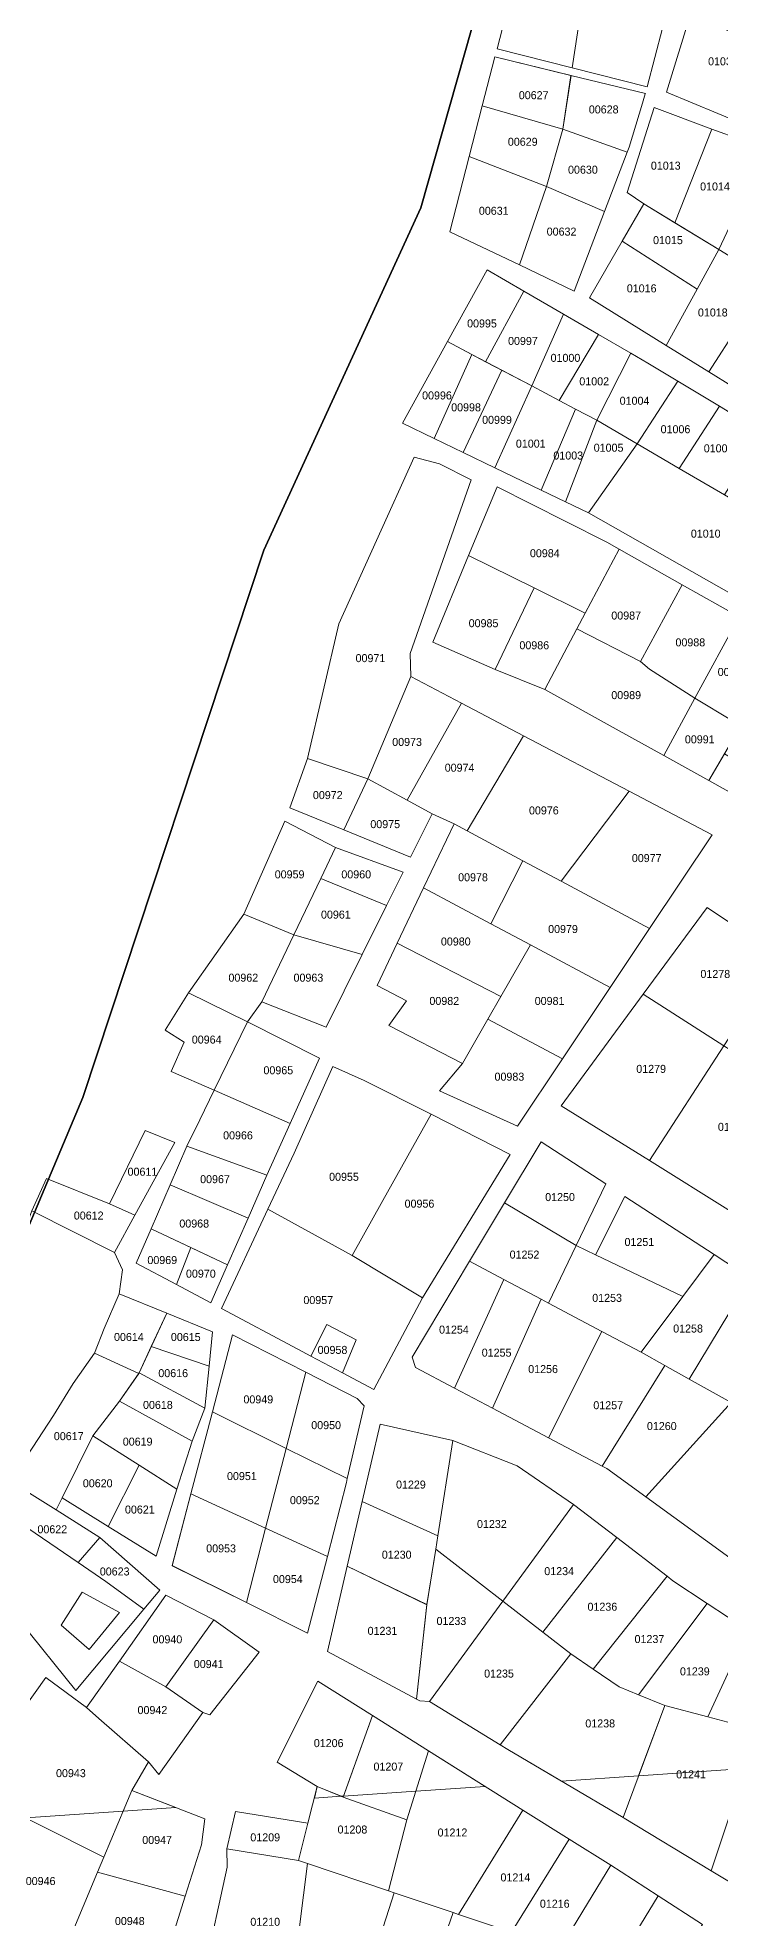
# Model space of a CAD drawing. Header units: metres. Extents: x 245225 to 248406, y 1633796 to 1637634.
# Drawn here: x 246742.2 to 246870.3, y 1636206.3 to 1636558.8 of the extents above; entities that cross this region are included whole.
import ezdxf
from ezdxf.enums import TextEntityAlignment as Align

# ---------------------------------------------------------------- set-up
doc = ezdxf.new("R2010")
doc.units = ezdxf.units.M
doc.header["$MEASUREMENT"] = 0
doc.layers.add('historique_numero_parcelle', color=7, linetype='Continuous')
doc.layers.add('limites_sections', color=7, linetype='Continuous')
doc.layers.add('LIMITES_PARCELLES', color=7, linetype='Continuous', lineweight=0, true_color=0xffffff)
doc.styles.add('Style-FANCY', font='FANCY.shx')

msp = doc.modelspace()

# ---------------------------------------------------------------- linework, layer by layer
at = {"layer": 'limites_parcelles', "flags": 128}
for points in [[(246859.439, 1636560.53), (246856.552, 1636549.56), (246842.49, 1636553.124), (246843.916, 1636562.528), (246845.1, 1636570.335), (246845.893, 1636574.463), (246862.562, 1636572.399), (246859.439, 1636560.53)], [(246842.49, 1636553.124), (246828.413, 1636556.691), (246832.558, 1636572.716), (246845.1, 1636570.335), (246843.916, 1636562.528), (246842.49, 1636553.124)], [(246856.223, 1636548.312), (246856.212, 1636548.269), (246855.667, 1636546.463), (246853.196, 1636538.267), (246852.823, 1636537.291), (246840.741, 1636541.589), (246842.274, 1636551.701), (246856.223, 1636548.312)], [(246868.701, 1636541.647), (246861.755, 1636524.093), (246855.954, 1636527.633), (246852.779, 1636529.75), (246857.853, 1636545.655), (246868.701, 1636541.647)], [(246861.755, 1636524.093), (246868.701, 1636541.647), (246874.263, 1636539.593), (246878.583, 1636537.27), (246870.031, 1636519.043), (246861.755, 1636524.093)], [(246889.609, 1636530.71), (246879.26, 1636513.41), (246870.031, 1636519.043), (246878.583, 1636537.27), (246884.106, 1636534.301), (246889.609, 1636530.71)], [(246879.26, 1636513.41), (246868.146, 1636496.13), (246860.104, 1636501.1), (246865.933, 1636511.636), (246870.031, 1636519.043), (246879.26, 1636513.41)], [(246853.47, 1636499.65), (246847.109, 1636487.077), (246843.138, 1636489.164), (246840.063, 1636490.781), (246847.442, 1636503.14), (246853.47, 1636499.65)], [(246847.109, 1636487.077), (246853.47, 1636499.65), (246856.688, 1636497.786), (246862.292, 1636494.402), (246854.664, 1636482.664), (246847.109, 1636487.077)], [(246840.063, 1636490.781), (246843.138, 1636489.164), (246836.69, 1636473.969), (246828.017, 1636478.147), (246834.908, 1636493.49), (246840.063, 1636490.781)], [(246862.581, 1636478.04), (246871.037, 1636473.1), (246880.04, 1636467.841), (246888.481, 1636462.911), (246879.682, 1636450.321), (246845.576, 1636469.687), (246854.664, 1636482.664), (246862.581, 1636478.04)], [(246812.238, 1636439.049), (246804.142, 1636419.84), (246792.871, 1636423.65), (246798.745, 1636448.891), (246812.873, 1636480.165), (246817.636, 1636478.895), (246823.574, 1636475.91), (246812.107, 1636443.364), (246812.238, 1636439.049)], [(246851.288, 1636462.923), (246844.954, 1636450.932), (246835.376, 1636455.644), (246823.067, 1636461.7), (246828.396, 1636474.569), (246841.325, 1636468.07), (246849.006, 1636464.21), (246851.288, 1636462.923)], [(246863.122, 1636456.248), (246855.301, 1636441.859), (246843.394, 1636447.98), (246844.954, 1636450.932), (246851.288, 1636462.923), (246863.122, 1636456.248)], [(246837.387, 1636436.608), (246828.064, 1636440.371), (246835.376, 1636455.644), (246844.954, 1636450.932), (246843.394, 1636447.98), (246837.387, 1636436.608)], [(246873.812, 1636450.219), (246865.487, 1636434.98), (246857.021, 1636440.404), (246855.301, 1636441.859), (246863.122, 1636456.248), (246873.812, 1636450.219)], [(246859.668, 1636424.266), (246850.747, 1636429.191), (246837.387, 1636436.608), (246843.394, 1636447.98), (246855.301, 1636441.859), (246857.021, 1636440.404), (246865.487, 1636434.98), (246859.668, 1636424.266)], [(246833.369, 1636427.949), (246822.826, 1636410.095), (246820.335, 1636411.426), (246816.207, 1636413.331), (246811.55, 1636415.843), (246821.715, 1636434.071), (246833.369, 1636427.949)], [(246868.149, 1636419.544), (246859.668, 1636424.266), (246865.487, 1636434.98), (246872.595, 1636430.73), (246874.123, 1636429.817), (246868.149, 1636419.544)], [(246853.171, 1636417.547), (246840.418, 1636400.698), (246833.253, 1636404.525), (246822.826, 1636410.095), (246833.369, 1636427.949), (246853.171, 1636417.547)], [(246812.175, 1636405.203), (246799.666, 1636410.299), (246804.142, 1636419.84), (246811.55, 1636415.843), (246816.207, 1636413.331), (246812.175, 1636405.203)], [(246798.11, 1636406.981), (246795.351, 1636401.209), (246790.284, 1636390.61), (246780.932, 1636394.491), (246788.585, 1636411.902), (246798.11, 1636406.981)], [(246822.826, 1636410.095), (246833.253, 1636404.525), (246827.254, 1636392.699), (246814.624, 1636399.441), (246820.335, 1636411.426), (246822.826, 1636410.095)], [(246840.418, 1636400.698), (246857.028, 1636391.825), (246849.628, 1636380.757), (246834.652, 1636388.751), (246827.254, 1636392.699), (246833.253, 1636404.525), (246840.418, 1636400.698)], [(246829.129, 1636379.096), (246809.667, 1636389.035), (246814.624, 1636399.441), (246827.254, 1636392.699), (246834.652, 1636388.751), (246829.129, 1636379.096)], [(246770.514, 1636379.755), (246780.932, 1636394.491), (246790.284, 1636390.61), (246784.298, 1636378.088), (246781.626, 1636374.331), (246770.514, 1636379.755)], [(246829.129, 1636379.096), (246826.678, 1636374.813), (246821.922, 1636366.5), (246808.111, 1636373.643), (246811.445, 1636378.247), (246805.888, 1636381.105), (246809.667, 1636389.035), (246829.129, 1636379.096)], [(246849.628, 1636380.757), (246840.689, 1636367.387), (246826.678, 1636374.813), (246829.129, 1636379.096), (246834.652, 1636388.751), (246849.628, 1636380.757)], [(246781.626, 1636374.331), (246775.35, 1636361.488), (246767.295, 1636364.984), (246769.72, 1636370.495), (246766.148, 1636372.744), (246770.514, 1636379.755), (246781.626, 1636374.331)], [(246840.689, 1636367.387), (246832.241, 1636354.752), (246817.636, 1636361.42), (246821.922, 1636366.5), (246826.678, 1636374.813), (246840.689, 1636367.387)], [(246879.273, 1636364.565), (246886.884, 1636359.727), (246872.212, 1636338.842), (246856.969, 1636348.315), (246870.955, 1636369.853), (246879.273, 1636364.565)], [(246806.956, 1636340.812), (246801.205, 1636330.543), (246785.408, 1636339.228), (246787.907, 1636344.549), (246790.329, 1636349.705), (246797.577, 1636365.964), (246803.483, 1636363.319), (246816.022, 1636357.001), (246806.956, 1636340.812)], [(246789.617, 1636355.296), (246785.249, 1636345.578), (246770.249, 1636351.048), (246772.646, 1636355.953), (246775.35, 1636361.488), (246789.617, 1636355.296)], [(246814.434, 1636322.605), (246801.205, 1636330.543), (246806.956, 1636340.812), (246816.022, 1636357.001), (246830.865, 1636349.438), (246814.434, 1636322.605)], [(246755.697, 1636340.2), (246760.48, 1636338.069), (246756.623, 1636331.072), (246741.145, 1636338.877), (246743.923, 1636344.962), (246755.697, 1636340.2)], [(246719.369, 1636280.92), (246741.145, 1636338.877), (246756.623, 1636331.072), (246758.177, 1636327.815), (246757.516, 1636323.318), (246754.738, 1636316.835), (246752.886, 1636312.205), (246748.917, 1636306.516), (246745.213, 1636300.563), (246734.343, 1636283.981), (246728.974, 1636288.143), (246727.228, 1636285.047), (246724.37, 1636279.65), (246719.369, 1636280.92)], [(246799.426, 1636308.53), (246802.01, 1636314.732), (246796.454, 1636317.589), (246793.479, 1636311.69), (246791.057, 1636312.976), (246776.736, 1636320.583), (246785.408, 1636339.228), (246801.205, 1636330.543), (246814.434, 1636322.605), (246805.306, 1636305.407), (246799.426, 1636308.53)], [(246843.231, 1636332.383), (246838.064, 1636321.6), (246836.686, 1636322.331), (246829.656, 1636326.058), (246823.237, 1636329.462), (246829.805, 1636340.409), (246843.231, 1636332.383)], [(246846.872, 1636330.644), (246863.241, 1636322.828), (246855.417, 1636312.399), (246848.06, 1636316.3), (246838.064, 1636321.6), (246843.231, 1636332.383), (246846.872, 1636330.644)], [(246829.656, 1636326.058), (246820.395, 1636305.671), (246813.118, 1636309.51), (246812.457, 1636311.495), (246823.237, 1636329.462), (246829.656, 1636326.058)], [(246875.899, 1636326.288), (246864.437, 1636307.378), (246859.89, 1636309.909), (246855.417, 1636312.399), (246863.241, 1636322.828), (246869.14, 1636330.691), (246875.899, 1636326.288)], [(246864.437, 1636307.378), (246875.899, 1636326.288), (246885.568, 1636319.99), (246874.467, 1636305.414), (246872.291, 1636303.006), (246864.437, 1636307.378)], [(246761.186, 1636308.418), (246752.886, 1636312.205), (246754.738, 1636316.835), (246757.516, 1636323.318), (246766.444, 1636319.694), (246761.253, 1636308.516), (246761.186, 1636308.418)], [(246848.06, 1636316.3), (246838.025, 1636296.368), (246827.52, 1636301.911), (246836.686, 1636322.331), (246838.064, 1636321.6), (246848.06, 1636316.3)], [(246838.025, 1636296.368), (246848.06, 1636316.3), (246855.417, 1636312.399), (246859.89, 1636309.909), (246848.091, 1636291.056), (246838.025, 1636296.368)], [(246761.186, 1636308.418), (246757.615, 1636303.224), (246752.588, 1636296.742), (246746.833, 1636285.127), (246745.71, 1636282.858), (246740.721, 1636286), (246737.864, 1636281.158), (246735.94, 1636282.743), (246734.343, 1636283.981), (246745.213, 1636300.563), (246748.917, 1636306.516), (246752.886, 1636312.205), (246761.186, 1636308.418)], [(246864.437, 1636307.378), (246872.291, 1636303.006), (246856.298, 1636285.3), (246848.969, 1636290.593), (246848.091, 1636291.056), (246859.89, 1636309.909), (246864.437, 1636307.378)], [(246800.31, 1636288.72), (246788.838, 1636294.387), (246792.518, 1636308.676), (246802.197, 1636303.754), (246803.454, 1636302.364), (246800.31, 1636288.72)], [(246771.241, 1636295.75), (246768.331, 1636286.754), (246761.252, 1636291.245), (246752.588, 1636296.742), (246757.615, 1636303.224), (246771.241, 1636295.75)], [(246890.616, 1636293.317), (246888.754, 1636290.968), (246882.583, 1636284.179), (246872.78, 1636273.396), (246856.298, 1636285.3), (246872.291, 1636303.006), (246874.467, 1636305.414), (246890.616, 1636293.317)], [(246842.752, 1636283.846), (246829.505, 1636265.729), (246816.898, 1636275.476), (246817.296, 1636277.992), (246820.13, 1636295.884), (246832.168, 1636291.122), (246842.752, 1636283.846)], [(246800.31, 1636288.72), (246800.147, 1636288.011), (246796.575, 1636274.146), (246784.989, 1636279.44), (246788.838, 1636294.387), (246800.31, 1636288.72)], [(246737.864, 1636281.158), (246749.849, 1636272.977), (246755.007, 1636269.457), (246762.146, 1636264.232), (246749.413, 1636248.985), (246738.83, 1636262.148), (246720.084, 1636268.299), (246715.639, 1636269.887), (246719.369, 1636280.92), (246724.37, 1636279.65), (246727.228, 1636285.047), (246728.974, 1636288.143), (246734.343, 1636283.981), (246735.94, 1636282.743), (246737.864, 1636281.158)], [(246745.71, 1636282.858), (246753.911, 1636277.692), (246749.849, 1636272.977), (246737.864, 1636281.158), (246740.721, 1636286), (246745.71, 1636282.858)], [(246817.296, 1636277.992), (246816.898, 1636275.476), (246815.253, 1636265.091), (246800.301, 1636272.298), (246803.122, 1636284.411), (246817.296, 1636277.992)], [(246749.849, 1636272.977), (246753.911, 1636277.692), (246765.156, 1636267.836), (246762.146, 1636264.232), (246755.007, 1636269.457), (246749.849, 1636272.977)], [(246829.505, 1636265.729), (246815.764, 1636246.936), (246813.912, 1636247.069), (246813.301, 1636247.395), (246815.253, 1636265.091), (246816.898, 1636275.476), (246829.505, 1636265.729)], [(246837.02, 1636259.919), (246850.84, 1636277.65), (246860.29, 1636270.412), (246846.44, 1636253.01), (246842.24, 1636255.884), (246837.02, 1636259.919)], [(246867.844, 1636265.322), (246854.91, 1636248.218), (246851.289, 1636249.693), (246846.44, 1636253.01), (246860.29, 1636270.412), (246861.405, 1636269.558), (246867.844, 1636265.322)], [(246837.02, 1636259.919), (246842.24, 1636255.884), (246829.013, 1636238.82), (246815.764, 1636246.936), (246829.505, 1636265.729), (246837.02, 1636259.919)], [(246854.91, 1636248.218), (246867.844, 1636265.322), (246875.464, 1636260.309), (246867.94, 1636244.07), (246859.862, 1636246.2), (246854.91, 1636248.218)], [(246773.212, 1636244.857), (246766.307, 1636249.699), (246775.276, 1636262.24), (246783.762, 1636256.189), (246774.555, 1636244.442), (246773.212, 1636244.857)], [(246885.113, 1636254.533), (246877.324, 1636241.596), (246867.94, 1636244.07), (246875.464, 1636260.309), (246876.486, 1636259.636), (246885.113, 1636254.533)], [(246766.307, 1636249.699), (246773.212, 1636244.857), (246764.957, 1636233.268), (246763.052, 1636235.65), (246753.735, 1636243.763), (246751.384, 1636245.81), (246757.56, 1636254.515), (246766.307, 1636249.699)], [(246846.44, 1636253.01), (246851.289, 1636249.693), (246854.91, 1636248.218), (246859.862, 1636246.2), (246852.066, 1636225.232), (246830.448, 1636237.941), (246829.013, 1636238.82), (246842.24, 1636255.884), (246846.44, 1636253.01)], [(246759.877, 1636230.252), (246754.656, 1636217.794), (246742.109, 1636224.056), (246739.533, 1636225.342), (246728.966, 1636230.616), (246735.777, 1636240.204), (246743.764, 1636251.445), (246751.384, 1636245.81), (246753.735, 1636243.763), (246763.052, 1636235.65), (246759.877, 1636230.252)], [(246805.051, 1636244.299), (246799.537, 1636229.029), (246794.693, 1636231.021), (246787.182, 1636235.57), (246794.802, 1636250.731), (246805.051, 1636244.299)], [(246867.94, 1636244.07), (246877.324, 1636241.596), (246876.06, 1636237.783), (246868.587, 1636215.238), (246852.277, 1636225.108), (246852.066, 1636225.232), (246859.862, 1636246.2), (246867.94, 1636244.07)], [(246833.245, 1636226.604), (246821.158, 1636207.044), (246820.188, 1636207.372), (246809.128, 1636211.103), (246808.033, 1636211.471), (246811.509, 1636224.795), (246815.559, 1636237.704), (246833.245, 1636226.604)], [(246885.508, 1636232.057), (246895.658, 1636225.905), (246897.009, 1636225.086), (246884.688, 1636207.249), (246883.101, 1636206.455), (246868.587, 1636215.238), (246876.06, 1636237.783), (246885.508, 1636232.057)], [(246769.928, 1636210.434), (246753.465, 1636214.953), (246754.656, 1636217.794), (246759.877, 1636230.252), (246773.609, 1636224.934), (246772.974, 1636220.092), (246769.928, 1636210.434)], [(246799.537, 1636229.029), (246811.509, 1636224.795), (246808.033, 1636211.471), (246792.872, 1636216.576), (246791.151, 1636217.155), (246792.935, 1636224.138), (246794.693, 1636231.021), (246799.537, 1636229.029)], [(246754.656, 1636217.794), (246753.465, 1636214.953), (246748.082, 1636202.111), (246732.476, 1636204.922), (246735.226, 1636214.679), (246739.533, 1636225.342), (246742.109, 1636224.056), (246754.656, 1636217.794)], [(246792.872, 1636216.576), (246789.833, 1636192.822), (246780.356, 1636194.613), (246778.008, 1636195.146), (246773.444, 1636196.184), (246777.756, 1636215.873), (246777.714, 1636219.326), (246791.151, 1636217.155), (246792.872, 1636216.576)], [(246769.928, 1636210.434), (246765.97, 1636197.886), (246748.288, 1636202.074), (246748.082, 1636202.111), (246753.465, 1636214.953), (246769.928, 1636210.434)], [(246808.033, 1636211.471), (246809.128, 1636211.103), (246802.502, 1636190.427), (246789.833, 1636192.822), (246792.872, 1636216.576), (246808.033, 1636211.471)], [(246839.045, 1636198.719), (246849.73, 1636216.258), (246851.714, 1636215.012), (246858.608, 1636210.533), (246847.998, 1636193.119), (246839.045, 1636198.719)], [(246821.158, 1636207.044), (246831.088, 1636203.695), (246821.398, 1636183.346), (246813.535, 1636188.342), (246820.188, 1636207.372), (246821.158, 1636207.044)]]:
    msp.add_lwpolyline(points, close=True, dxfattribs=at)
at = {"layer": 'limites_parcelles', "color": 0, "flags": 128}
for points in [[(246812.23839, 1636439.04852), (246804.142124, 1636419.839732), (246792.870851, 1636423.649739), (246798.744613, 1636448.89104), (246812.873391, 1636480.164852), (246817.635901, 1636478.89485), (246823.573591, 1636475.910461), (246812.107227, 1636443.363777), (246812.23839, 1636439.04852)], [(246851.287638, 1636462.922916), (246844.953992, 1636450.932494), (246835.376242, 1636455.644359), (246823.067391, 1636461.699815), (246828.396342, 1636474.568602), (246841.325325, 1636468.070265), (246849.005518, 1636464.210063), (246851.287638, 1636462.922916)], [(246833.369265, 1636427.948876), (246822.825941, 1636410.095194), (246820.334656, 1636411.425965), (246816.207148, 1636413.330969), (246811.550256, 1636415.84324), (246821.714714, 1636434.070788), (246833.369265, 1636427.948876)], [(246853.171207, 1636417.547294), (246840.41831, 1636400.697866), (246833.253342, 1636404.525182), (246822.825941, 1636410.095194), (246833.369265, 1636427.948876), (246853.171207, 1636417.547294)], [(246822.825941, 1636410.095194), (246833.253342, 1636404.525182), (246827.254089, 1636392.699277), (246814.624333, 1636399.440562), (246820.334656, 1636411.425965), (246822.825941, 1636410.095194)], [(246840.41831, 1636400.697866), (246857.028256, 1636391.825319), (246849.627912, 1636380.756979), (246834.652065, 1636388.750519), (246827.254089, 1636392.699277), (246833.253342, 1636404.525182), (246840.41831, 1636400.697866)], [(246829.128556, 1636379.095851), (246809.666554, 1636389.034672), (246814.624333, 1636399.440562), (246827.254089, 1636392.699277), (246834.652065, 1636388.750519), (246829.128556, 1636379.095851)], [(246829.128556, 1636379.095851), (246826.67843, 1636374.813219), (246821.92216, 1636366.499625), (246808.110882, 1636373.643389), (246811.444639, 1636378.247149), (246805.888378, 1636381.104654), (246809.666554, 1636389.034672), (246829.128556, 1636379.095851)], [(246781.626037, 1636374.331307), (246775.350238, 1636361.48781), (246767.294895, 1636364.983776), (246769.719764, 1636370.494841), (246766.147881, 1636372.743804), (246770.513515, 1636379.755277), (246781.626037, 1636374.331307)], [(246879.27315, 1636364.564825), (246886.883979, 1636359.726714), (246872.211528, 1636338.841699), (246856.968595, 1636348.315161), (246870.954844, 1636369.85267), (246879.27315, 1636364.564825)], [(246806.955941, 1636340.811781), (246801.205243, 1636330.542678), (246785.407756, 1636339.227732), (246787.907056, 1636344.548822), (246790.329016, 1636349.705253), (246797.576719, 1636365.963763), (246803.483152, 1636363.318684), (246816.021939, 1636357.001064), (246806.955941, 1636340.811781)], [(246814.434436, 1636322.605162), (246801.205243, 1636330.542678), (246806.955941, 1636340.811781), (246816.021939, 1636357.001064), (246830.864896, 1636349.437855), (246814.434436, 1636322.605162)], [(246719.369454, 1636280.919975), (246741.144706, 1636338.87707), (246756.622862, 1636331.071846), (246758.177293, 1636327.81548), (246757.515833, 1636323.317554), (246754.737702, 1636316.83525), (246752.885615, 1636312.205032), (246748.916857, 1636306.516479), (246745.212683, 1636300.563342), (246734.342681, 1636283.981185), (246728.973849, 1636288.143114), (246727.227595, 1636285.047483), (246724.370089, 1636279.649972), (246719.369454, 1636280.919975)], [(246799.4263, 1636308.530412), (246802.010245, 1636314.73188), (246796.453984, 1636317.589385), (246793.478551, 1636311.689603), (246791.057373, 1636312.975629), (246776.735655, 1636320.582713), (246785.407757, 1636339.227732), (246801.205243, 1636330.542678), (246814.434436, 1636322.605162), (246805.306293, 1636305.407211), (246799.4263, 1636308.530412)], [(246843.231228, 1636332.383087), (246838.063644, 1636321.600055), (246836.685658, 1636322.330708), (246829.656004, 1636326.058059), (246823.236802, 1636329.461729), (246829.805001, 1636340.408727), (246843.231228, 1636332.383087)], [(246829.656004, 1636326.058059), (246820.39505, 1636305.670616), (246813.118132, 1636309.510466), (246812.456672, 1636311.494845), (246823.236802, 1636329.461729), (246829.656004, 1636326.058059)], [(246761.185811, 1636308.418226), (246752.885615, 1636312.205032), (246754.737702, 1636316.83525), (246757.515833, 1636323.317554), (246766.4441, 1636319.69412), (246761.25308, 1636308.516072), (246761.185811, 1636308.418226)], [(246761.185811, 1636308.418226), (246757.615052, 1636303.224394), (246752.587958, 1636296.74209), (246746.833259, 1636285.126858), (246745.709784, 1636282.857836), (246740.721372, 1636285.999985), (246737.863866, 1636281.1581), (246735.939524, 1636282.743309), (246734.342681, 1636283.981185), (246745.212683, 1636300.563342), (246748.916857, 1636306.516479), (246752.885615, 1636312.205032), (246761.185811, 1636308.418226)], [(246771.241121, 1636295.7499), (246768.330698, 1636286.754049), (246761.25196, 1636291.245181), (246752.587958, 1636296.74209), (246757.615052, 1636303.224394), (246771.241121, 1636295.7499)], [(246842.751524, 1636283.845831), (246829.505151, 1636265.729468), (246816.89754, 1636275.476467), (246817.295992, 1636277.992376), (246820.129604, 1636295.884397), (246832.16817, 1636291.121888), (246842.751524, 1636283.845831)], [(246829.505151, 1636265.729468), (246815.76397, 1636246.936383), (246813.911883, 1636247.068674), (246813.301024, 1636247.395088), (246815.252816, 1636265.091333), (246816.89754, 1636275.476467), (246829.505151, 1636265.729468)], [(246837.020394, 1636259.919402), (246842.24037, 1636255.883815), (246829.01266, 1636238.820068), (246815.76397, 1636246.936383), (246829.505151, 1636265.729468), (246837.020394, 1636259.919402)], [(246773.212271, 1636244.857194), (246766.306632, 1636249.699079), (246775.276025, 1636262.240354), (246783.762134, 1636256.189462), (246774.554615, 1636244.441938), (246773.212271, 1636244.857194)], [(246766.306632, 1636249.699079), (246773.21227, 1636244.857194), (246764.957254, 1636233.268421), (246763.05225, 1636235.649676), (246753.734634, 1636243.762975), (246751.384102, 1636245.809696), (246757.560087, 1636254.515207), (246766.306632, 1636249.699079)], [(246840.510254, 1636232.025366), (246854.961143, 1636233.019388), (246859.861655, 1636246.200046), (246854.909551, 1636248.21757), (246851.289138, 1636249.692553), (246846.440364, 1636253.010135), (246842.24037, 1636255.883815), (246829.01266, 1636238.820068), (246830.448375, 1636237.940531), (246840.510254, 1636232.025366)], [(246739.995096, 1636225.111307), (246758.24882, 1636226.366911), (246759.877244, 1636230.252165), (246763.05225, 1636235.649676), (246753.734634, 1636243.762975), (246751.384102, 1636245.809696), (246743.764087, 1636251.445333), (246735.777359, 1636240.203637), (246728.966048, 1636230.616395), (246739.532589, 1636225.342164), (246739.995096, 1636225.111307)], [(246799.164947, 1636229.181378), (246799.602592, 1636229.211482), (246805.050808, 1636244.298847), (246794.802314, 1636250.730956), (246787.182298, 1636235.570301), (246794.692837, 1636231.020648), (246799.164947, 1636229.181378)], [(246854.961143, 1636233.019388), (246874.936728, 1636234.393433), (246876.06035, 1636237.783344), (246877.32419, 1636241.596286), (246867.94049, 1636244.070171), (246859.861655, 1636246.200046), (246854.961143, 1636233.019388)]]:
    msp.add_lwpolyline(points, close=True, dxfattribs=at)
at = {"layer": 'limites_parcelles'}
for points in [[(246879.769, 1636556.317), (246874.598, 1636542.58), (246860.214, 1636548.562), (246864.74, 1636563.366)], [(246842.274, 1636551.701), (246840.741, 1636541.589), (246825.643, 1636545.981), (246828.018, 1636555.165)], [(246840.741, 1636541.589), (246837.672, 1636530.9), (246823.187, 1636536.486), (246825.643, 1636545.981)], [(246852.823, 1636537.291), (246848.572, 1636526.173), (246837.672, 1636530.9), (246840.741, 1636541.589)], [(246837.672, 1636530.9), (246832.616, 1636516.166), (246819.541, 1636522.392), (246823.187, 1636536.486)], [(246848.572, 1636526.173), (246842.877, 1636511.28), (246832.616, 1636516.166), (246837.672, 1636530.9)], [(246870.031, 1636519.043), (246865.933, 1636511.636), (246851.889, 1636520.606), (246855.954, 1636527.633)], [(246865.933, 1636511.636), (246860.104, 1636501.1), (246845.741, 1636509.977), (246851.889, 1636520.606)], [(246833.406, 1636511.266), (246826.259, 1636498.037), (246819.097, 1636501.802), (246826.526, 1636515.249)], [(246840.847, 1636506.957), (246834.908, 1636493.49), (246826.259, 1636498.037), (246833.406, 1636511.266)], [(246887.935, 1636508.116), (246877.01, 1636490.652), (246868.146, 1636496.13), (246879.26, 1636513.41)], [(246834.908, 1636493.49), (246840.847, 1636506.957), (246847.442, 1636503.14), (246840.063, 1636490.781)], [(246823.69, 1636499.387), (246816.61, 1636483.644), (246810.651, 1636486.515), (246819.097, 1636501.802)], [(246816.61, 1636483.644), (246823.69, 1636499.387), (246829.286, 1636496.445), (246822.039, 1636481.028)], [(246822.039, 1636481.028), (246829.286, 1636496.445), (246834.908, 1636493.49), (246828.017, 1636478.147)], [(246870.124, 1636489.673), (246862.581, 1636478.04), (246854.664, 1636482.664), (246862.292, 1636494.402)], [(246878.221, 1636484.783), (246871.037, 1636473.1), (246862.581, 1636478.04), (246870.124, 1636489.673)], [(246847.109, 1636487.077), (246841.255, 1636471.769), (246836.69, 1636473.969), (246843.138, 1636489.164)], [(246841.255, 1636471.769), (246847.109, 1636487.077), (246854.664, 1636482.664), (246845.576, 1636469.687)], [(246828.064, 1636440.371), (246816.346, 1636445.468), (246823.067, 1636461.7), (246835.376, 1636455.644)], [(246881.731, 1636445.752), (246872.595, 1636430.73), (246865.487, 1636434.98), (246873.812, 1636450.219)], [(246821.715, 1636434.071), (246811.55, 1636415.843), (246804.142, 1636419.84), (246812.238, 1636439.049)], [(246799.666, 1636410.299), (246789.51, 1636414.437), (246792.871, 1636423.65), (246804.142, 1636419.84)], [(246880.543, 1636418.871), (246877.289, 1636414.455), (246868.149, 1636419.544), (246871.049, 1636424.531)], [(246857.028, 1636391.825), (246840.418, 1636400.698), (246853.171, 1636417.547), (246868.754, 1636409.362)], [(246810.777, 1636402.384), (246807.684, 1636396.149), (246795.351, 1636401.209), (246798.11, 1636406.981)], [(246807.684, 1636396.149), (246803.126, 1636386.96), (246790.284, 1636390.61), (246795.351, 1636401.209)], [(246881.735, 1636386.453), (246870.955, 1636369.853), (246855.807, 1636379.482), (246867.786, 1636395.731)], [(246803.126, 1636386.96), (246796.363, 1636373.326), (246784.298, 1636378.088), (246790.284, 1636390.61)], [(246870.955, 1636369.853), (246856.969, 1636348.315), (246840.414, 1636358.604), (246855.807, 1636379.482)], [(246789.617, 1636355.296), (246775.35, 1636361.488), (246781.626, 1636374.331), (246795.117, 1636367.534)], [(246760.48, 1636338.069), (246755.697, 1636340.2), (246762.434, 1636353.939), (246768, 1636351.709)], [(246781.711, 1636337.557), (246767.104, 1636343.797), (246770.249, 1636351.048), (246785.249, 1636345.578)], [(246848.777, 1636343.955), (246843.231, 1636332.383), (246829.805, 1636340.409), (246836.666, 1636351.844)], [(246777.838, 1636328.778), (246763.509, 1636335.509), (246767.104, 1636343.797), (246781.711, 1636337.557)], [(246846.872, 1636330.644), (246852.388, 1636341.603), (246869.14, 1636330.691), (246863.241, 1636322.828)], [(246770.966, 1636332.006), (246768.251, 1636325.09), (246760.724, 1636329.087), (246763.509, 1636335.509)], [(246768.251, 1636325.09), (246770.966, 1636332.006), (246777.838, 1636328.778), (246774.7, 1636321.664)], [(246820.395, 1636305.671), (246829.656, 1636326.058), (246836.686, 1636322.331), (246827.52, 1636301.911)], [(246774.407, 1636309.798), (246763.557, 1636313.478), (246766.444, 1636319.694), (246775.043, 1636316.204)], [(246799.426, 1636308.53), (246793.479, 1636311.69), (246796.454, 1636317.589), (246802.01, 1636314.732)], [(246774.407, 1636309.798), (246773.622, 1636301.901), (246761.253, 1636308.516), (246763.557, 1636313.478)], [(246792.518, 1636308.676), (246788.838, 1636294.387), (246775.006, 1636301.218), (246778.782, 1636315.66)], [(246773.622, 1636301.901), (246771.241, 1636295.75), (246757.615, 1636303.224), (246761.253, 1636308.516)], [(246788.838, 1636294.387), (246784.989, 1636279.44), (246770.985, 1636285.84), (246775.006, 1636301.218)], [(246761.252, 1636291.245), (246755.487, 1636279.766), (246746.833, 1636285.127), (246752.588, 1636296.742)], [(246820.13, 1636295.884), (246817.296, 1636277.992), (246803.122, 1636284.411), (246806.504, 1636298.927)], [(246755.487, 1636279.766), (246761.252, 1636291.245), (246768.331, 1636286.754), (246764.494, 1636274.186)], [(246784.989, 1636279.44), (246781.393, 1636265.476), (246767.471, 1636272.4), (246770.985, 1636285.84)], [(246850.84, 1636277.65), (246837.02, 1636259.919), (246829.505, 1636265.729), (246842.752, 1636283.846)], [(246796.575, 1636274.146), (246792.871, 1636259.766), (246781.393, 1636265.476), (246784.989, 1636279.44)], [(246815.253, 1636265.091), (246813.301, 1636247.395), (246796.582, 1636256.329), (246800.301, 1636272.298)], [(246750.609, 1636267.455), (246757.594, 1636263.645), (246751.879, 1636256.66), (246746.641, 1636261.264)], [(246766.307, 1636249.699), (246757.56, 1636254.515), (246766.307, 1636266.844), (246775.276, 1636262.24)], [(246815.559, 1636237.704), (246811.509, 1636224.795), (246799.537, 1636229.029), (246805.051, 1636244.299)], [(246792.935, 1636224.138), (246791.151, 1636217.155), (246777.714, 1636219.326), (246779.317, 1636226.344)], [(246841.932, 1636221.151), (246831.088, 1636203.695), (246821.158, 1636207.044), (246833.245, 1636226.604)], [(246849.73, 1636216.258), (246839.045, 1636198.719), (246831.088, 1636203.695), (246841.932, 1636221.151)], [(246820.188, 1636207.372), (246813.535, 1636188.342), (246802.502, 1636190.427), (246809.128, 1636211.103)], [(246866.934, 1636205.124), (246855.994, 1636188.119), (246847.998, 1636193.119), (246858.608, 1636210.533)]]:
    msp.add_3dface(points, dxfattribs=at)
at = {"layer": 'limites_parcelles', "color": 0}
for points in [[(246879.769346, 1636556.317301), (246874.597575, 1636542.579851), (246860.214059, 1636548.561986), (246864.739755, 1636563.365664)], [(246842.27432, 1636551.701235), (246840.741062, 1636541.589187), (246825.642785, 1636545.981413), (246828.01846, 1636555.165425)], [(246840.741062, 1636541.589187), (246837.671889, 1636530.899999), (246823.186522, 1636536.485859), (246825.642785, 1636545.981413)], [(246852.822582, 1636537.29091), (246848.571803, 1636526.173487), (246837.671889, 1636530.899999), (246840.741062, 1636541.589187)], [(246837.671889, 1636530.899999), (246832.616192, 1636516.16611), (246819.540905, 1636522.392437), (246823.186522, 1636536.485859)], [(246848.571803, 1636526.173487), (246842.877201, 1636511.279915), (246832.616192, 1636516.16611), (246837.671889, 1636530.899999)], [(246870.031098, 1636519.042526), (246865.933475, 1636511.636064), (246851.889382, 1636520.605868), (246855.954259, 1636527.633402)], [(246865.933475, 1636511.636064), (246860.104307, 1636501.099833), (246845.741345, 1636509.976877), (246851.889382, 1636520.605868)], [(246833.405918, 1636511.265515), (246826.259217, 1636498.036545), (246819.096559, 1636501.801532), (246826.525919, 1636515.248673)], [(246840.847476, 1636506.957245), (246834.908245, 1636493.490261), (246826.259217, 1636498.036545), (246833.405918, 1636511.265515)], [(246887.935186, 1636508.11594), (246877.009573, 1636490.651514), (246868.146029, 1636496.129638), (246879.259878, 1636513.410346)], [(246834.908245, 1636493.490261), (246840.847476, 1636506.957245), (246847.441689, 1636503.139543), (246840.063214, 1636490.780597)], [(246823.690487, 1636499.386774), (246816.609693, 1636483.643804), (246810.650887, 1636486.514865), (246819.096559, 1636501.801532)], [(246816.609693, 1636483.643804), (246823.690487, 1636499.386774), (246829.286411, 1636496.445328), (246822.038551, 1636481.028082)], [(246822.038551, 1636481.028082), (246829.286411, 1636496.445328), (246834.908245, 1636493.490261), (246828.017175, 1636478.147472)], [(246870.123873, 1636489.672797), (246862.580533, 1636478.039694), (246854.664194, 1636482.663838), (246862.292063, 1636494.402256)], [(246878.221221, 1636484.782986), (246871.037035, 1636473.100027), (246862.580533, 1636478.039694), (246870.123873, 1636489.672797)], [(246847.108713, 1636487.077194), (246841.25533, 1636471.769088), (246836.690295, 1636473.968605), (246843.138013, 1636489.164357)], [(246841.25533, 1636471.769088), (246847.108713, 1636487.077194), (246854.664194, 1636482.663838), (246845.575957, 1636469.687332)], [(246828.063697, 1636440.370575), (246816.345707, 1636445.467745), (246823.067391, 1636461.699815), (246835.376242, 1636455.644359)], [(246881.730952, 1636445.752466), (246872.595259, 1636430.730404), (246865.487263, 1636434.980249), (246873.811982, 1636450.218874)], [(246821.714714, 1636434.070788), (246811.550256, 1636415.84324), (246804.142124, 1636419.839732), (246812.23839, 1636439.04852)], [(246799.666369, 1636410.299306), (246789.509611, 1636414.43745), (246792.870851, 1636423.649739), (246804.142124, 1636419.839732)], [(246880.543152, 1636418.870693), (246877.28922, 1636414.454642), (246868.149009, 1636419.543965), (246871.04917, 1636424.530828)], [(246857.028256, 1636391.825319), (246840.41831, 1636400.697866), (246853.171207, 1636417.547294), (246868.753503, 1636409.362211)], [(246810.77715, 1636402.384093), (246807.684262, 1636396.14883), (246795.350514, 1636401.20905), (246798.109612, 1636406.980956)], [(246807.684262, 1636396.14883), (246803.126131, 1636386.959638), (246790.284075, 1636390.610292), (246795.350514, 1636401.20905)], [(246881.734723, 1636386.452673), (246870.954844, 1636369.85267), (246855.80657, 1636379.482242), (246867.785749, 1636395.731228)], [(246803.126131, 1636386.959638), (246796.363358, 1636373.325889), (246784.298334, 1636378.088398), (246790.284075, 1636390.610292)], [(246870.954844, 1636369.85267), (246856.968595, 1636348.315161), (246840.414307, 1636358.603628), (246855.80657, 1636379.482242)], [(246789.616958, 1636355.296147), (246775.350238, 1636361.48781), (246781.626037, 1636374.331307), (246795.117207, 1636367.533834)], [(246760.480324, 1636338.069102), (246755.696819, 1636340.199989), (246762.434215, 1636353.938993), (246767.999968, 1636351.709387)], [(246781.710679, 1636337.556796), (246767.103917, 1636343.796924), (246770.248931, 1636351.047928), (246785.249006, 1636345.577744)], [(246848.776892, 1636343.955046), (246843.231228, 1636332.383087), (246829.805001, 1636340.408727), (246836.666095, 1636351.843884)], [(246777.838213, 1636328.778396), (246763.508965, 1636335.50856), (246767.103917, 1636343.796924), (246781.710679, 1636337.556796)], [(246846.872, 1636330.644473), (246852.388464, 1636341.602508), (246869.140269, 1636330.690568), (246863.240967, 1636322.827636)], [(246770.965593, 1636332.00633), (246768.250507, 1636325.089661), (246760.723912, 1636329.087467), (246763.508965, 1636335.50856)], [(246768.250507, 1636325.089661), (246770.965593, 1636332.00633), (246777.838213, 1636328.778396), (246774.699825, 1636321.664059)], [(246820.39505, 1636305.670616), (246829.656004, 1636326.058059), (246836.685658, 1636322.330708), (246827.519763, 1636301.911081)], [(246774.406686, 1636309.797971), (246763.557473, 1636313.478221), (246766.4441, 1636319.69412), (246775.042993, 1636316.204358)], [(246799.4263, 1636308.530412), (246793.478551, 1636311.689603), (246796.453984, 1636317.589385), (246802.010245, 1636314.73188)], [(246774.406686, 1636309.797971), (246773.622375, 1636301.901475), (246761.25308, 1636308.516072), (246763.557473, 1636313.478221)], [(246792.517536, 1636308.675543), (246788.837753, 1636294.386521), (246775.005743, 1636301.218223), (246778.781761, 1636315.659836)], [(246773.622375, 1636301.901475), (246771.241121, 1636295.7499), (246757.615052, 1636303.224394), (246761.25308, 1636308.516072)], [(246788.837753, 1636294.386521), (246784.988699, 1636279.440204), (246770.984712, 1636285.839544), (246775.005743, 1636301.218223)], [(246761.25196, 1636291.245181), (246755.486898, 1636279.76614), (246746.833259, 1636285.126858), (246752.587958, 1636296.74209)], [(246820.129604, 1636295.884397), (246817.295992, 1636277.992376), (246803.122365, 1636284.410622), (246806.503535, 1636298.927112)], [(246755.486898, 1636279.76614), (246761.25196, 1636291.245181), (246768.330698, 1636286.754049), (246764.494232, 1636274.186316)], [(246784.988699, 1636279.440204), (246781.392507, 1636265.475776), (246767.470801, 1636272.400374), (246770.984712, 1636285.839544)], [(246850.840081, 1636277.650341), (246837.020394, 1636259.919402), (246829.505151, 1636265.729468), (246842.751524, 1636283.845831)], [(246796.575078, 1636274.145628), (246792.870851, 1636259.766495), (246781.392507, 1636265.475776), (246784.988699, 1636279.440204)], [(246815.252816, 1636265.091333), (246813.301024, 1636247.395088), (246796.58164, 1636256.32911), (246800.301116, 1636272.298058)], [(246750.609335, 1636267.455443), (246757.594349, 1636263.645435), (246751.879337, 1636256.660421), (246746.640577, 1636261.26418)], [(246766.306632, 1636249.699079), (246757.560087, 1636254.515207), (246766.306632, 1636266.844113), (246775.276025, 1636262.240354)], [(246799.602592, 1636229.211482), (246813.187616, 1636230.145944), (246815.558742, 1636237.703909), (246805.050808, 1636244.298847)], [(246813.187616, 1636230.145944), (246826.177424, 1636231.039464), (246815.558742, 1636237.703909)], [(246758.24882, 1636226.366911), (246768.150634, 1636227.04802), (246759.877244, 1636230.252165)], [(246794.134626, 1636228.835361), (246799.164947, 1636229.181378), (246794.692837, 1636231.020648)]]:
    msp.add_3dface(points, dxfattribs=at)
at = {"layer": 'limites_sections', "flags": 128}
for points in [[(246708.467, 1636259.799), (246750.715, 1636360.137), (246784.664, 1636462.738), (246814.086, 1636526.864), (246830.469, 1636584.609), (246832.947, 1636609.85), (246811.823, 1636623.429), (246772.642, 1636633.555), (246808.883, 1636649.259), (246831.292, 1636647.677), (246869.784, 1636636.077), (246893.247, 1636626.059), (246904.583, 1636622.632), (246914.602, 1636644.513), (246957.838, 1636725.977), (246984.201, 1636762.622), (246993.253, 1636779.479), (246998.252, 1636796.977), (247196.259, 1636677.192), (247370.185, 1636636.555), (247496.973, 1636594.293), (247661.146, 1636547.154)], [(246683.766, 1636673.549), (246772.642, 1636633.555), (246772.642, 1636633.555), (246811.823, 1636623.429), (246832.947, 1636609.85), (246830.469, 1636584.609), (246814.086, 1636526.864), (246784.664, 1636462.738), (246750.715, 1636360.137), (246708.467, 1636259.799)]]:
    msp.add_lwpolyline(points, dxfattribs=at)

# ---------------------------------------------------------------- texts
at = {"layer": 'historique_numero_parcelle', "style": 'Style-FANCY'}
for s, p in [('01037', (246870.773001, 1636554.331834)), ('00627', (246835.272485, 1636547.983429)), ('00628', (246848.405796, 1636545.314046)), ('00629', (246833.220405, 1636539.256601)), ('01013', (246860.044471, 1636534.779891)), ('00630', (246844.506844, 1636534.020505)), ('01014', (246869.278831, 1636530.878486)), ('00631', (246827.782393, 1636526.320363)), ('00632', (246840.505288, 1636522.418958)), ('01015', (246860.454887, 1636520.816968)), ('01016', (246855.529895, 1636511.782135)), ('01018', (246868.868415, 1636507.264718)), ('00995', (246825.577544, 1636505.210889)), ('00997', (246833.258186, 1636501.925495)), ('01000', (246841.231983, 1636498.757437)), ('01002', (246846.626021, 1636494.357356)), ('00996', (246817.134701, 1636491.717307)), ('00998', (246822.587371, 1636489.487933)), ('01004', (246854.189402, 1636490.719956)), ('00999', (246828.391825, 1636487.141223)), ('01006', (246861.870044, 1636485.381191)), ('01001', (246834.723958, 1636482.682474)), ('01005', (246849.323041, 1636481.919794)), ('01007', (246869.961102, 1636481.802458)), ('01003', (246841.75966, 1636480.4531)), ('01010', (246867.542579, 1636465.815497)), ('00984', (246837.361659, 1636462.143951)), ('00987', (246852.624004, 1636450.465402)), ('00985', (246825.870012, 1636449.028043)), ('00986', (246835.386532, 1636444.895633)), ('00988', (246864.654322, 1636445.434643)), ('00971', (246804.656635, 1636442.482922)), ('00990', (246872.580481, 1636439.890541)), ('00989', (246852.624004, 1636435.552795)), ('00973', (246811.531103, 1636426.774633)), ('00991', (246866.424241, 1636427.262309)), ('00974', (246821.381087, 1636421.949211)), ('00972', (246796.653524, 1636416.815783)), ('00975', (246807.426943, 1636411.37435)), ('00976', (246837.182102, 1636413.941064)), ('00977', (246856.471653, 1636405.008899)), ('00959', (246789.494408, 1636401.960043)), ('00960', (246801.991156, 1636401.960043)), ('00978', (246823.894885, 1636401.4155)), ('00961', (246798.171775, 1636394.417047)), ('00979', (246840.773242, 1636391.713322)), ('00980', (246820.662859, 1636389.377612)), ('01278', (246869.336652, 1636383.294418)), ('00962', (246780.812854, 1636382.595496)), ('00963', (246793.02273, 1636382.595496)), ('00982', (246818.508175, 1636378.238074)), ('00981', (246838.259444, 1636378.238074)), ('00964', (246773.938386, 1636370.993949)), ('01279', (246857.306333, 1636365.507091)), ('00965', (246787.37951, 1636365.24451)), ('00983', (246830.71805, 1636364.044146)), ('00966', (246779.812465, 1636353.046202)), ('01282', (246872.61998, 1636354.638891)), ('00611', (246761.897401, 1636346.231123)), ('00967', (246775.503097, 1636344.832718)), ('00955', (246799.69356, 1636345.279274)), ('01250', (246840.221165, 1636341.481045)), ('00612', (246751.812894, 1636338.017639)), ('00956', (246813.852911, 1636340.248515)), ('00968', (246771.604145, 1636336.516565)), ('01252', (246833.551905, 1636330.700846)), ('01251', (246855.098744, 1636333.062223)), ('00969', (246765.611234, 1636329.675487)), ('00970', (246772.847957, 1636327.12763)), ('00957', (246794.871172, 1636322.178849)), ('01253', (246849.045108, 1636322.59003)), ('01254', (246820.31599, 1636316.635254)), ('01258', (246864.2305, 1636316.840591)), ('00614', (246759.35154, 1636315.25547)), ('00615', (246770.022355, 1636315.25547)), ('00958', (246797.538876, 1636312.83601)), ('01255', (246828.319101, 1636312.323175)), ('01256', (246837.040441, 1636309.243118)), ('00616', (246767.662463, 1636308.479345)), ('00618', (246764.789551, 1636302.524569)), ('00949', (246783.623209, 1636303.563756)), ('01257', (246849.250316, 1636302.466994)), ('00950', (246796.346104, 1636298.738334)), ('01260', (246859.305508, 1636298.565588)), ('00617', (246748.0651, 1636296.672461)), ('00619', (246760.993203, 1636295.645776)), ('00951', (246780.545089, 1636289.190159)), ('00620', (246753.503112, 1636287.842965)), ('00952', (246792.344549, 1636284.672742)), ('01229', (246812.24875, 1636287.599303)), ('00621', (246761.403619, 1636282.914875)), ('00622', (246744.98698, 1636279.218807)), ('01232', (246827.434142, 1636280.207167)), ('00953', (246776.646137, 1636275.637909)), ('01230', (246809.581047, 1636274.457728)), ('00623', (246756.683836, 1636271.313328)), ('01234', (246840.054433, 1636271.377672)), ('00954', (246789.163825, 1636269.88847)), ('01236', (246848.160149, 1636264.704216)), ('01231', (246806.913343, 1636260.186799)), ('01233', (246819.841446, 1636262.034833)), ('00940', (246766.577204, 1636258.595387)), ('01237', (246856.984093, 1636258.646771)), ('00941', (246774.316477, 1636253.960635)), ('01235', (246828.767994, 1636252.178652)), ('01239', (246865.500224, 1636252.589326)), ('00942', (246763.762923, 1636245.336477)), ('01238', (246847.749733, 1636242.835813)), ('01206', (246796.822022, 1636239.144787)), ('00943', (246748.474927, 1636233.514926)), ('01207', (246808.020515, 1636234.744706)), ('01241', (246864.781996, 1636233.287638)), ('00947', (246764.651089, 1636220.995779)), ('01209', (246784.919958, 1636221.485795)), ('01208', (246801.277967, 1636222.952489)), ('01212', (246820.039841, 1636222.395145)), ('01214', (246831.8393, 1636213.976324)), ('00946', (246742.796438, 1636213.295637)), ('01216', (246839.226788, 1636209.048233)), ('00948', (246759.520889, 1636205.800833)), ('01210', (246784.919958, 1636205.660171))]:
    msp.add_text(s, height=1.499994, dxfattribs=at).set_placement(p, align=Align.MIDDLE_CENTER)

doc.saveas('drawing.dxf')
